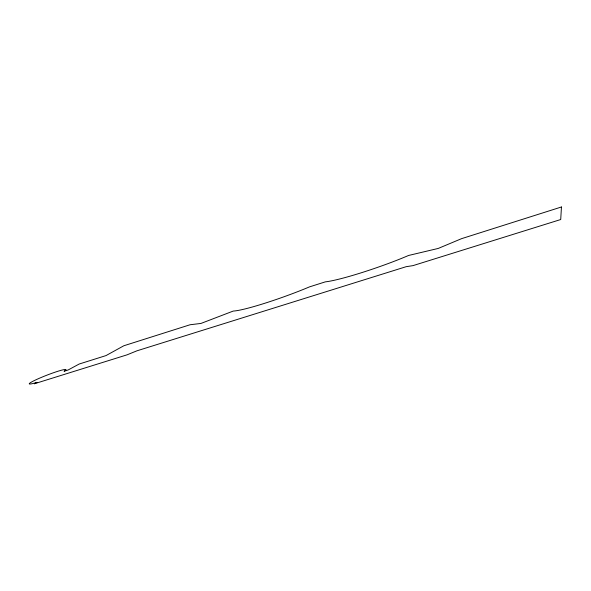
<?xml version="1.0" encoding="UTF-8"?>
<svg xmlns="http://www.w3.org/2000/svg" width="591" height="591" viewBox="0 0 591 591"><rect width="100%" height="100%" fill="white"/><g stroke="black" fill="none" stroke-linecap="round" stroke-linejoin="round"><path stroke-width="0.89" d="M561.45 206.983L560.719 219.527L412.969 265.632L406.172 266.689L136.957 350.81L127.072 354.829L34.3 383.781L37.034 382.333A19.688 1.736 -21.2 0 1 32.084 381.72A19.688 1.736 -21.2 0 1 56.61 371.68A19.688 1.736 -21.2 0 1 64.087 371.259L68.046 370.018L79.187 364.026L106.011 355.583L123.844 345.757L190.08 324.755L200.977 323.432L233.26 311.058A54.505 5.112 -19.7 0 0 309.44 286.901L325.353 281.855A57.327 5.526 -19.1 0 0 408.566 255.467L438.219 248.442L461.63 238.638L561.45 206.983"/></g></svg>
